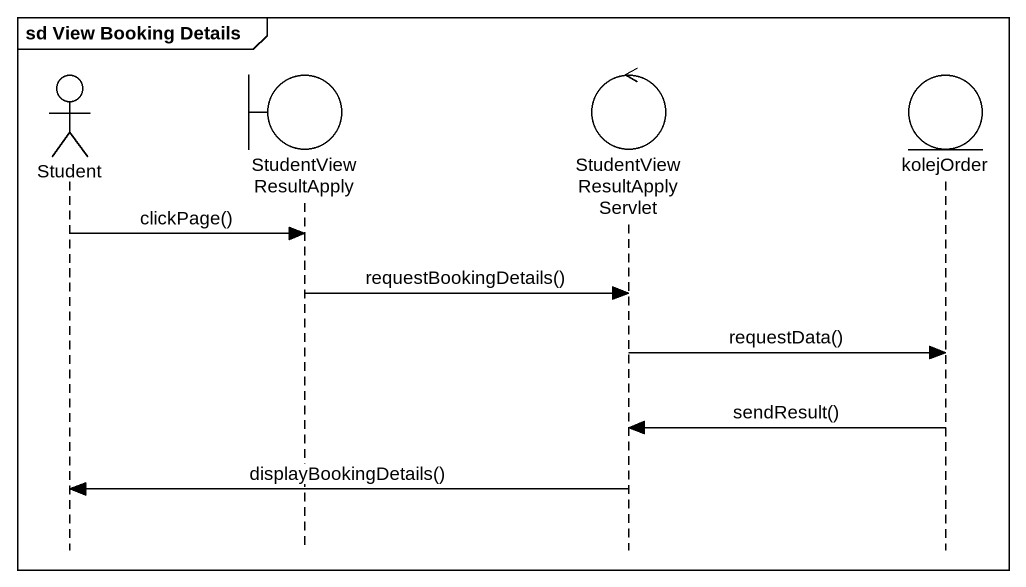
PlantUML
@startuml
mainframe sd View Booking Details
hide footbox
actor Student
boundary StudentViewResultApply
control "StudentViewResultApplyServlet" as StudentViewResultApplyServle
entity kolejOrder

Student -> StudentViewResultApply : clickPage()
StudentViewResultApply -> StudentViewResultApplyServle : requestBookingDetails()
StudentViewResultApplyServle -> kolejOrder : requestData()
kolejOrder -> StudentViewResultApplyServle : sendResult()
StudentViewResultApplyServle -> Student : displayBookingDetails()
@enduml
